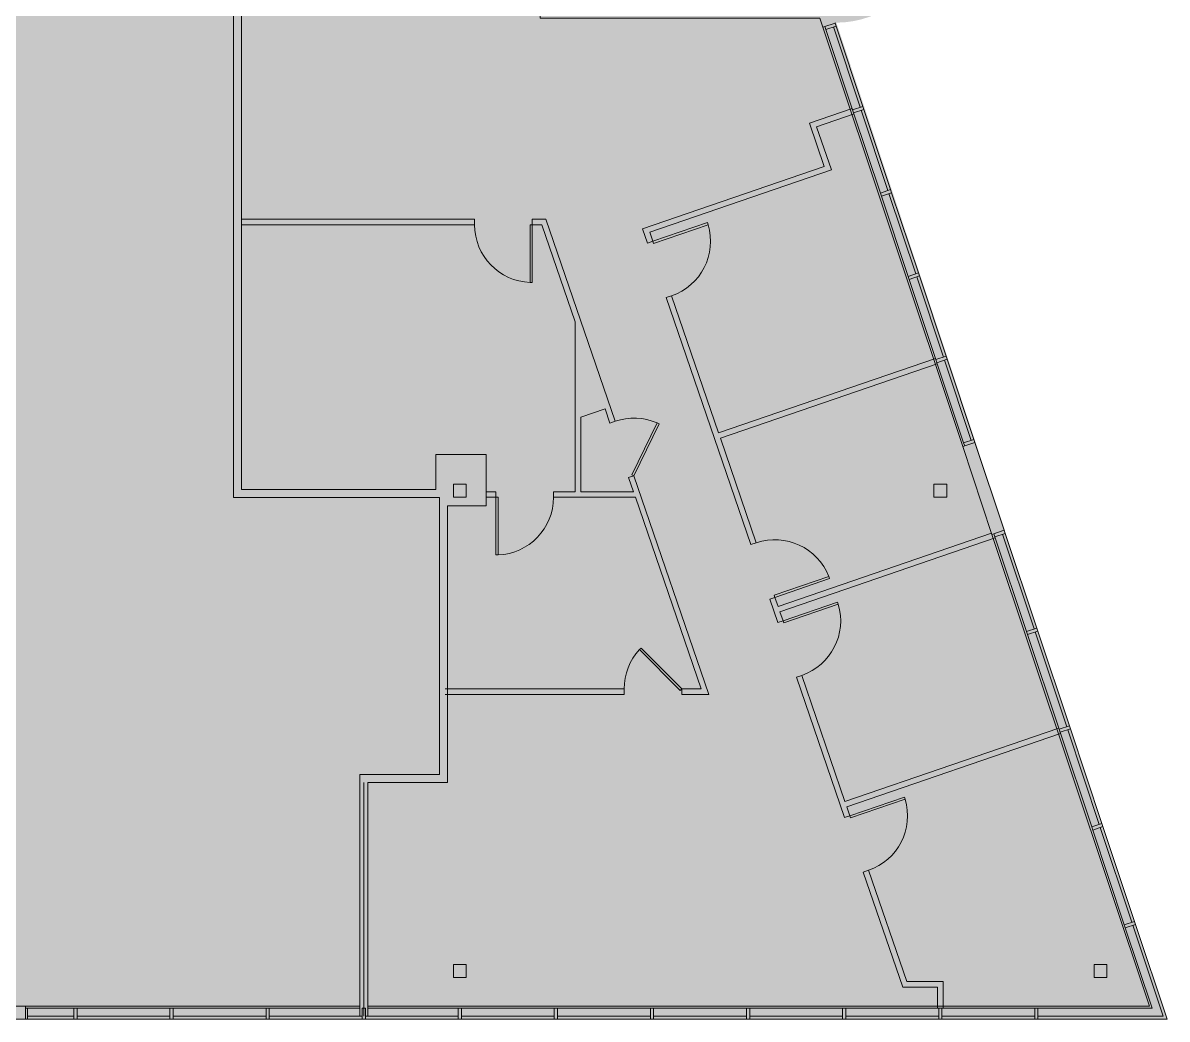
# Model space of a CAD drawing. Header units: inches. Extents: x 1 to 4284, y -575 to 745.
# Drawn here: x 2637 to 3352, y -575 to 47 of the extents above; entities that cross this region are included whole.
import ezdxf

# ---------------------------------------------------------------- set-up
doc = ezdxf.new("R2010")
doc.units = ezdxf.units.IN
doc.header["$MEASUREMENT"] = 0
for name, color, linetype, lineweight in [('8603 Westwood - 2nd Floor - suite 200 230_dwg', 8, 'Continuous', 9), ('A-COLS-EXST', 7, 'Continuous', 9), ('A-DETL-GENF', 92, 'Continuous', 9), ('A-GLAZ-EXST', 7, 'Continuous', 9), ('A-GLAZ-SILL-EXST', 7, 'Continuous', 9), ('A-WALL-DMIS-EXST', 7, 'Continuous', 9), ('A-WALL-FULL-EXST', 7, 'Continuous', 9), ('I-DOOR-EXST', 7, 'Continuous', 9), ('I-WALL-FULL-EXST', 7, 'Continuous', 9)]:
    doc.layers.add(name, color=color, linetype=linetype, lineweight=lineweight)

# ---------------------------------------------------------------- blocks, each defined once
blk = doc.blocks.new('8603 Westwood - 2nd Floor - suite 200 230_dwg__U14-2601266-New Construction - Tel_Data_Elec Plan')
at = {"layer": 'I-DOOR-EXST', "flags": 128}
blk.add_lwpolyline([(1.38, 0), (1.38, -36), (0, -36), (0, 0)], close=True, dxfattribs=at)
at = {"layer": 'I-DOOR-EXST'}
blk.add_arc((-0.05, 0.02), 36.05, 272.26081, 359.96989, dxfattribs=at)
blk = doc.blocks.new('8603 Westwood - 2nd Floor - suite 200 230_dwg__U15-2601267-New Construction - Tel_Data_Elec Plan')
at = {"layer": 'I-DOOR-EXST', "flags": 128}
blk.add_lwpolyline([(0, 0), (-25.46, 25.46), (-26.43, 24.48), (-0.97, -0.97)], close=True, dxfattribs=at)
at = {"layer": 'I-DOOR-EXST'}
blk.add_arc((0.19, -0.04), 36.19, 137.35105, 179.94279, dxfattribs=at)
blk = doc.blocks.new('8603 Westwood - 2nd Floor - suite 200 230_dwg__U17-2601268-New Construction - Tel_Data_Elec Plan')
at = {"layer": 'I-DOOR-EXST', "flags": 128}
blk.add_lwpolyline([(-1.38, 0), (-1.38, -36), (0, -36), (0, 0)], close=True, dxfattribs=at)
at = {"layer": 'I-DOOR-EXST'}
blk.add_arc((0.05, 0.02), 36.05, 180.03011, 267.73919, dxfattribs=at)
blk = doc.blocks.new('8603 Westwood - 2nd Floor - suite 200 230_dwg__U16-2601269-New Construction - Tel_Data_Elec Plan')
at = {"layer": 'I-DOOR-EXST', "flags": 128}
blk.add_lwpolyline([(1.38, 0), (1.38, 36), (0, 36), (0, 0)], close=True, dxfattribs=at)
at = {"layer": 'I-DOOR-EXST'}
blk.add_arc((-0.05, -0.02), 36.05, 0.03011, 87.73919, dxfattribs=at)
blk = doc.blocks.new('8603 Westwood - 2nd Floor - suite 200 230_dwg__U16-2601270-New Construction - Tel_Data_Elec Plan')
at = {"layer": 'I-DOOR-EXST', "flags": 128}
blk.add_lwpolyline([(1.38, 0), (1.38, 36), (0, 36), (0, 0)], close=True, dxfattribs=at)
at = {"layer": 'I-DOOR-EXST'}
blk.add_arc((-0.05, -0.02), 36.05, 0.03011, 87.73919, dxfattribs=at)
blk = doc.blocks.new('8603 Westwood - 2nd Floor - suite 200 230_dwg__U18-2601271-New Construction - Tel_Data_Elec Plan')
at = {"layer": 'I-DOOR-EXST', "flags": 128}
blk.add_lwpolyline([(0, 0), (25.46, 25.46), (26.43, 24.48), (0.97, -0.97)], close=True, dxfattribs=at)
at = {"layer": 'I-DOOR-EXST'}
blk.add_arc((-0.19, -0.04), 36.19, 0.05721, 42.64895, dxfattribs=at)
blk = doc.blocks.new('8603 Westwood - 2nd Floor - suite 200 230_dwg-2280265-New Construction - Tel_Data_Elec Plan')
at = {"layer": 'A-COLS-EXST', "flags": 128}
for points in [[(1425.63, 334), (1417.63, 334), (1417.63, 326), (1425.63, 326)], [(1725.61, 334), (1717.61, 334), (1717.61, 326), (1725.61, 326)], [(1425.63, 34), (1417.63, 34), (1417.63, 26), (1425.63, 26)], [(1825.63, 34), (1817.63, 34), (1817.63, 26), (1825.63, 26)]]:
    blk.add_lwpolyline(points, close=True, dxfattribs=at)
at = {"layer": 'A-GLAZ-EXST'}
for p, q in [((1654.9, 619.53), (1671.61, 569.41)), ((1672.24, 567.51), (1688.95, 517.4)), ((1706.28, 465.39), (1689.58, 515.5)), ((1706.92, 463.49), (1723.62, 413.38)), ((1740.96, 361.37), (1724.25, 411.48)), ((1780.2, 243.63), (1760.49, 302.78)), ((1780.83, 241.74), (1800.55, 182.59)), ((1820.9, 121.54), (1801.18, 180.69)), ((1821.53, 119.64), (1841.25, 60.49)), ((1180.63, 1.74), (1151.63, 1.74)), ((1240.63, 1.74), (1182.63, 1.74)), ((1300.63, 1.74), (1242.63, 1.74)), ((1302.63, 1.74), (1360.63, 1.74)), ((1420.63, 1.74), (1362.63, 1.74)), ((1480.63, 1.74), (1422.63, 1.74)), ((1540.63, 1.74), (1482.63, 1.74)), ((1542.63, 1.74), (1600.63, 1.74)), ((1660.63, 1.74), (1602.63, 1.74)), ((1720.63, 1.74), (1662.63, 1.74)), ((1722.63, 1.74), (1780.63, 1.74))]:
    blk.add_line(p, q, dxfattribs=at)
at = {"layer": 'A-GLAZ-EXST', "flags": 128}
for points in [[(1649.53, 619.84), (1655.92, 621.97), (1656.56, 620.08), (1650.16, 617.95)], [(1667.5, 565.93), (1673.89, 568.06), (1673.26, 569.96), (1666.87, 567.83)], [(1684.2, 515.82), (1690.6, 517.95), (1691.23, 516.05), (1684.84, 513.92)], [(1702.17, 461.91), (1708.57, 464.04), (1707.93, 465.94), (1701.54, 463.81)], [(1718.88, 411.8), (1725.27, 413.93), (1725.9, 412.03), (1719.51, 409.9)], [(1736.85, 357.89), (1743.24, 360.02), (1742.61, 361.92), (1736.21, 359.78)], [(1755.74, 301.2), (1762.14, 303.33), (1761.5, 305.23), (1755.11, 303.1)], [(1776.09, 240.16), (1782.49, 242.29), (1781.85, 244.18), (1775.46, 242.05)], [(1796.44, 179.11), (1802.83, 181.24), (1802.2, 183.14), (1795.81, 181.01)], [(1816.79, 118.06), (1823.18, 120.19), (1822.55, 122.09), (1816.16, 119.96)], [(1837.14, 57.01), (1843.53, 59.14), (1842.9, 61.04), (1836.51, 58.91)], [(1151.63, 6.74), (1151.63, 0), (1150.38, 0), (1150.38, 6.74)], [(1182.63, 6.74), (1182.63, 0), (1180.63, 0), (1180.63, 6.74)], [(1242.63, 6.74), (1242.63, 0), (1240.63, 0), (1240.63, 6.74)], [(1300.63, 6.74), (1300.63, 0), (1302.63, 0), (1302.63, 6.74)], [(1360.63, 6.74), (1360.63, 0), (1362.63, 0), (1362.63, 6.74)], [(1422.63, 6.74), (1422.63, 0), (1420.63, 0), (1420.63, 6.74)], [(1482.63, 6.74), (1482.63, 0), (1480.63, 0), (1480.63, 6.74)], [(1540.63, 6.74), (1540.63, 0), (1542.63, 0), (1542.63, 6.74)], [(1600.63, 6.74), (1600.63, 0), (1602.63, 0), (1602.63, 6.74)], [(1662.63, 6.74), (1662.63, 0), (1660.63, 0), (1660.63, 6.74)], [(1720.63, 6.74), (1720.63, 0), (1722.63, 0), (1722.63, 6.74)], [(1780.63, 6.74), (1780.63, 0), (1782.63, 0), (1782.63, 6.74)]]:
    blk.add_lwpolyline(points, close=True, dxfattribs=at)
blk.add_lwpolyline([(1841.88, 58.59), (1860.83, 1.74), (1782.63, 1.74)], dxfattribs=at)
at = {"layer": 'A-GLAZ-SILL-EXST'}
for p, q in [((1648.33, 619.44), (1735.65, 357.49)), ((1666.87, 567.83), (1650.16, 617.95)), ((1673.26, 569.96), (1656.56, 620.08)), ((1684.2, 515.82), (1667.5, 565.93)), ((1690.6, 517.95), (1673.89, 568.06)), ((1691.23, 516.05), (1707.93, 465.94)), ((1684.84, 513.92), (1701.54, 463.81)), ((1718.88, 411.8), (1702.17, 461.91)), ((1725.27, 413.93), (1708.57, 464.04)), ((1719.51, 409.9), (1736.21, 359.78)), ((1725.9, 412.03), (1742.61, 361.92)), ((1755.74, 301.2), (1775.46, 242.05)), ((1762.14, 303.33), (1781.85, 244.18)), ((1795.81, 181.01), (1776.09, 240.16)), ((1802.2, 183.14), (1782.49, 242.29)), ((1796.44, 179.11), (1816.16, 119.96)), ((1802.83, 181.24), (1822.55, 122.09)), ((1836.51, 58.91), (1816.79, 118.06)), ((1842.9, 61.04), (1823.18, 120.19)), ((1843.53, 59.14), (1863.25, -0.01)), ((1150.38, 8), (1359.13, 8)), ((1151.63, 6.74), (1180.63, 6.74)), ((1151.63, 0), (1180.63, 0)), ((1182.63, 6.74), (1240.63, 6.74)), ((1182.63, 0), (1240.63, 0)), ((1242.63, 6.74), (1300.63, 6.74)), ((1242.63, 0), (1300.63, 0)), ((1359.13, 6.74), (1302.63, 6.74)), ((1360.63, 0), (1302.63, 0)), ((1362.63, 0), (1420.63, 0)), ((1364.12, 6.74), (1420.63, 6.74)), ((1422.63, 6.74), (1480.63, 6.74)), ((1422.63, 0), (1480.63, 0)), ((1482.63, 6.74), (1540.63, 6.74)), ((1482.63, 0), (1540.63, 0)), ((1600.63, 6.74), (1542.63, 6.74)), ((1600.63, 0), (1542.63, 0)), ((1602.63, 6.74), (1660.63, 6.74)), ((1602.63, 0), (1660.63, 0)), ((1662.63, 6.74), (1720.63, 6.74)), ((1662.63, 0), (1720.63, 0)), ((1780.63, 6.74), (1722.63, 6.74)), ((1780.63, 0), (1722.63, 0)), ((1782.63, 0), (1863.25, 0))]:
    blk.add_line(p, q, dxfattribs=at)
at = {"layer": 'A-GLAZ-SILL-EXST', "flags": 128}
for points in [[(1753.91, 302.7), (1852.15, 8), (1364.12, 8)], [(1782.63, 6.74), (1853.9, 6.74), (1837.14, 57.01)]]:
    blk.add_lwpolyline(points, dxfattribs=at)
at = {"layer": 'A-WALL-DMIS-EXST'}
blk.add_line((1361.63, 147.74), (1361.63, 1.74), dxfattribs=at)
at = {"layer": 'A-WALL-DMIS-EXST', "flags": 128}
for points in [[(1280.38, 641.25), (1280.38, 325.74), (1409, 325.74), (1409, 152.74), (1359.13, 152.74), (1359.13, 1.74)], [(1285.38, 641.25), (1285.38, 330.74), (1406.63, 330.74), (1406.63, 352.59), (1438, 352.59), (1438, 320.59), (1414, 320.59), (1414, 147.74)], [(1414, 147.74), (1364.12, 147.74), (1364.12, 1.74)]]:
    blk.add_lwpolyline(points, dxfattribs=at)
at = {"layer": 'A-WALL-FULL-EXST', "flags": 128}
blk.add_lwpolyline([(1655.84, 622.22), (1655.92, 621.97), (1648.33, 619.44), (1646.45, 625.09), (1471.88, 625.09), (1471.88, 650.84), (1481.62, 650.84), (1481.62, 634.84), (1655.25, 634.84)], dxfattribs=at)
for points in [[(1735.65, 357.49), (1743.24, 360.02), (1761.5, 305.23), (1753.91, 302.7)], [(1092.88, 8), (1092.88, 0), (1150.38, 0), (1150.38, 8)]]:
    blk.add_lwpolyline(points, close=True, dxfattribs=at)
at = {"layer": 'I-WALL-FULL-EXST'}
for p, q in [((1755.98, 300.49), (1755.11, 303.1)), ((1661.86, 125.83), (1631.79, 213.51))]:
    blk.add_line(p, q, dxfattribs=at)
at = {"layer": 'I-WALL-FULL-EXST', "flags": 128}
for points in [[(1667.74, 565.22), (1666.61, 568.54), (1639.96, 559.4), (1649.2, 532.44), (1535.78, 493.55), (1538.86, 484.56), (1542.17, 485.7), (1540.22, 491.37), (1653.65, 530.26), (1644.4, 557.22), (1667.75, 565.23)], [(1285.38, 495.97), (1430.88, 495.97), (1430.88, 499.47), (1285.38, 499.47)], [(1518.61, 373.37), (1475.38, 499.47), (1466.88, 499.47), (1466.88, 495.97), (1472.88, 495.97), (1493.62, 435.45), (1493.62, 329.34)], [(1560.22, 206.22), (1560.22, 202.72), (1577.13, 202.72), (1530.29, 339.31), (1526.98, 338.18), (1530.01, 329.34), (1497.13, 329.34), (1497.13, 375.88), (1512.27, 381.07), (1515.3, 372.23), (1518.61, 373.37)], [(1438.13, 325.84), (1444.13, 325.84), (1444.13, 329.34), (1438.13, 329.34)], [(1493.62, 329.34), (1480.13, 329.34), (1480.13, 325.84), (1531.21, 325.84), (1572.22, 206.22), (1560.22, 206.22)], [(1755.99, 300.5), (1621.48, 254.38), (1623.43, 248.7), (1620.12, 247.56), (1615.09, 262.23), (1618.4, 263.36), (1620.35, 257.69), (1753.68, 303.4)], [(1631.79, 213.51), (1635.11, 214.65), (1662.09, 135.95), (1795.56, 181.71), (1796.69, 178.4), (1663.22, 132.64), (1665.17, 126.96), (1661.86, 125.83)], [(1412.39, 202.72), (1524.22, 202.72), (1524.22, 206.22), (1412.39, 206.22)]]:
    blk.add_lwpolyline(points, dxfattribs=at)
for points in [[(1603.41, 296.28), (1550.53, 450.51), (1553.84, 451.64), (1583.19, 366.06), (1718.63, 412.5), (1719.76, 409.19), (1584.32, 362.75), (1606.72, 297.42)], [(1673.54, 91.77), (1698.16, 19.97), (1719.88, 19.97), (1719.88, 6.74), (1723.38, 6.74), (1723.38, 23.47), (1700.66, 23.47), (1676.85, 92.91)]]:
    blk.add_lwpolyline(points, close=True, dxfattribs=at)
for name, p in [('8603 Westwood - 2nd Floor - suite 200 230_dwg__U17-2601268-New Construction - Tel_Data_Elec Plan', (1466.88, 495.97)), ('8603 Westwood - 2nd Floor - suite 200 230_dwg__U14-2601266-New Construction - Tel_Data_Elec Plan', (1444.13, 325.84)), ('8603 Westwood - 2nd Floor - suite 200 230_dwg__U15-2601267-New Construction - Tel_Data_Elec Plan', (1560.22, 206.22))]:
    blk.add_blockref(name, p)
at = {"rotation": 288.9258784675997}
for p in [(1542.17, 485.7), (1623.43, 248.7), (1665.17, 126.96)]:
    blk.add_blockref('8603 Westwood - 2nd Floor - suite 200 230_dwg__U16-2601269-New Construction - Tel_Data_Elec Plan', p, dxfattribs=at)
at = {"extrusion": (0, 0, -1), "zscale": -1, "rotation": 71.07412153240116}
for name, p in [('8603 Westwood - 2nd Floor - suite 200 230_dwg__U18-2601271-New Construction - Tel_Data_Elec Plan', (-1530.29, 339.31)), ('8603 Westwood - 2nd Floor - suite 200 230_dwg__U16-2601270-New Construction - Tel_Data_Elec Plan', (-1618.4, 263.36))]:
    blk.add_blockref(name, p, dxfattribs=at)

msp = doc.modelspace()

# ---------------------------------------------------------------- hatches: boundary and pattern name
at = {"layer": 'A-DETL-GENF'}
h = msp.add_hatch(color=9, dxfattribs=at)
h.paths.add_polyline_path([(2670.25, -574.97), (3351.87, -574.97), (3145.37, 47.27), (3150.76, 47.51), (3156.11, 48.24), (3161.37, 49.44), (3166.5, 51.1), (3171.46, 53.22), (3176.21, 55.78), (3180.72, 58.75), (3184.93, 62.12), (3188.83, 65.85), (3192.38, 69.91), (3195.55, 74.27), (3198.32, 78.91), (3200.66, 83.77), (3202.56, 88.82), (3203.99, 94.02), (3204.96, 99.33), (3205.44, 104.7), (3205.44, 110.1), (3204.96, 115.47), (3203.99, 120.78), (3202.56, 125.98), (3200.66, 131.03), (3198.32, 135.89), (3195.55, 140.52), (3192.38, 144.89), (3188.83, 148.95), (3184.93, 152.68), (3180.72, 156.04), (3176.21, 159.02), (3171.46, 161.57), (3166.5, 163.69), (3161.37, 165.36), (3156.11, 166.56), (3150.76, 167.29), (3145.37, 167.53), (3104.37, 167.53), (3114.37, 137.54), (2849.75, 137.54), (2849.75, 134.04), (2536.59, 134.04), (2536.59, 137.54), (2500.59, 137.54), (2500.59, 134.04), (2487.75, 134.04), (2487.75, 137.54), (2485.75, 137.54), (2485.75, 134.04), (2036, 134.04), (2036, 137.54), (1569.27, 137.54), (1569.27, 230.67), (1348.3, 230.67), (1303.26, 366.22), (1301.22, 372.86), (1299.17, 381.22), (1297.6, 389.68), (1296.52, 398.22), (1295.93, 406.8), (1295.83, 415.41), (1296.22, 424), (1297.11, 432.56), (1298.48, 441.06), (1300.33, 449.46), (1302.66, 457.74), (1305.47, 465.88), (1308.73, 473.84), (1312.44, 481.6), (1316.59, 489.14), (1321.17, 496.43), (1326.15, 503.45), (1331.53, 510.16), (1337.62, 516.9), (1343.39, 522.62), (1349.83, 528.33), (1356.59, 533.65), (1363.64, 538.58), (1370.97, 543.1), (1378.54, 547.19), (1386.33, 550.84), (1394.32, 554.04), (1402.48, 556.78), (1410.78, 559.04), (1419.19, 560.83), (1427.7, 562.14), (1436.26, 562.95), (1444.9, 563.28), (1472.46, 563.28), (1431.87, 685.04), (1068.62, 685.04), (1256.37, 121.79), (1403.25, 121.79), (1403.25, 13.04), (1292.62, 13.04), (1287.24, 12.79), (1281.91, 12.07), (1276.66, 10.87), (1271.54, 9.21), (1266.59, 7.09), (1261.85, 4.54), (1257.35, 1.58), (1253.15, -1.78), (1249.25, -5.5), (1245.71, -9.56), (1242.55, -13.91), (1239.79, -18.53), (1237.45, -23.38), (1235.56, -28.42), (1234.13, -33.61), (1233.16, -38.91), (1232.68, -44.27), (1232.68, -49.66), (1233.16, -55.02), (1234.13, -60.32), (1235.56, -65.51), (1237.45, -70.55), (1239.79, -75.4), (1242.55, -80.02), (1245.71, -84.37), (1249.25, -88.43), (1253.15, -92.15), (1257.35, -95.51), (1261.85, -98.47), (1266.59, -101.02), (1271.54, -103.14), (1276.66, -104.8), (1281.91, -106), (1287.24, -106.72), (1292.62, -106.96), (1406.75, -106.96), (1406.75, -214.96), (1368.62, -214.96), (1488.62, -574.97), (2230.18, -574.97)], flags=0)
h.paths.add_polyline_path([(1985.62, 126.54), (1982.12, 126.54), (1982.12, 134.04), (1985.62, 134.04)], flags=0)

# ---------------------------------------------------------------- block references
at = {"layer": '8603 Westwood - 2nd Floor - suite 200 230_dwg', "color": 7}
msp.add_blockref('8603 Westwood - 2nd Floor - suite 200 230_dwg-2280265-New Construction - Tel_Data_Elec Plan', (1488.62, -574.96), dxfattribs=at)

doc.saveas('drawing.dxf')
